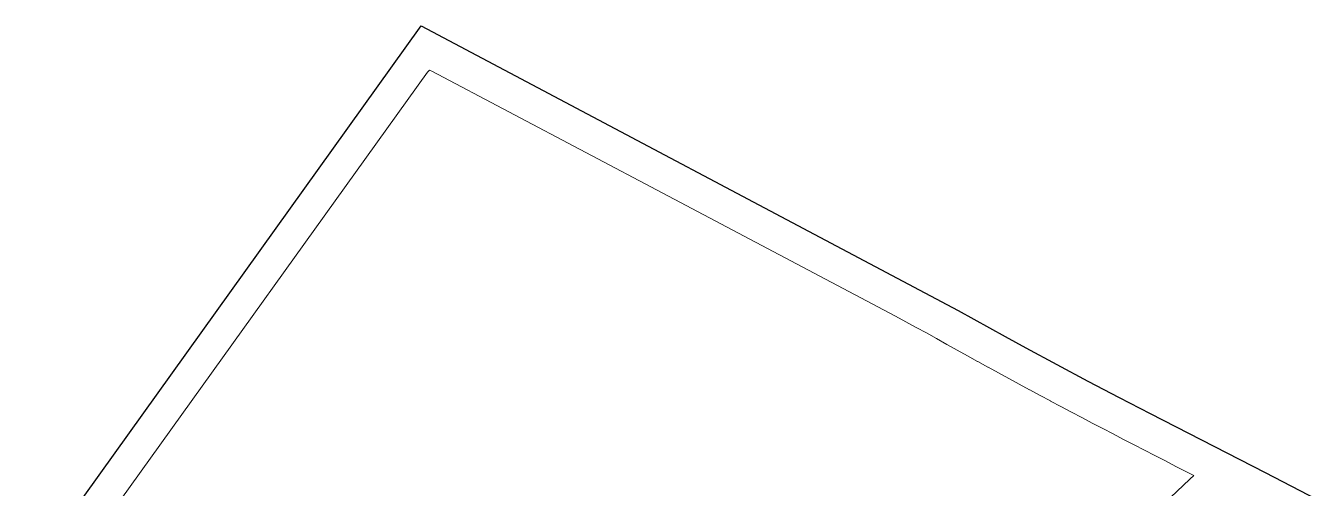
# Model space of a CAD drawing. Extents: x 709175 to 711772, y 7862468 to 7865374.
# Drawn here: x 709752.7 to 709936.4, y 7864404.4 to 7864470.2 of the extents above; entities that cross this region are included whole.
import ezdxf

# ---------------------------------------------------------------- set-up
doc = ezdxf.new("R2010")
doc.units = 0
doc.layers.add('Perimetro', color=1, linetype='Continuous')
doc.layers.add('TALHÕES', color=3, linetype='Continuous', lineweight=9, true_color=0x00ff00)

msp = doc.modelspace()

# ---------------------------------------------------------------- linework, layer by layer
at = {"layer": 'Perimetro', "color": 1}
msp.add_lwpolyline([(709752.72, 7864391.72), (709808.97, 7864470.2), (709885.38, 7864429.7), (709892.04, 7864426), (709894.97, 7864424.39), (709899.39, 7864422.01), (709903.81, 7864419.66), (709908.25, 7864417.33), (709912.7, 7864415.03), (709929.03, 7864406.63), (709936.44, 7864402.8)], dxfattribs=at)
at = {"layer": 'TALHÕES'}
msp.add_lwpolyline([(709764.66, 7864400.63), (709809.89, 7864463.63), (709809.92, 7864463.66), (709810.14, 7864463.87), (709810.27, 7864463.84), (709810.49, 7864463.74), (709843.36, 7864446.37), (709876.46, 7864428.89), (709877.93, 7864428.1), (709879.38, 7864427.3), (709880.84, 7864426.5), (709882.3, 7864425.7), (709883.76, 7864424.88), (709885.22, 7864424.07), (709886.68, 7864423.26), (709888.14, 7864422.44), (709888.15, 7864422.44), (709889.61, 7864421.63), (709889.62, 7864421.62), (709891.09, 7864420.82), (709891.1, 7864420.81), (709892.57, 7864420.01), (709892.58, 7864420), (709894.05, 7864419.21), (709894.06, 7864419.2), (709895.53, 7864418.41), (709895.54, 7864418.4), (709897.02, 7864417.61), (709897.03, 7864417.6), (709898.5, 7864416.82), (709898.51, 7864416.81), (709899.99, 7864416.03), (709899.99, 7864416.02), (709901.47, 7864415.24), (709901.48, 7864415.24), (709902.96, 7864414.46), (709902.96, 7864414.46), (709904.44, 7864413.68), (709904.45, 7864413.68), (709905.93, 7864412.9), (709905.94, 7864412.9), (709907.42, 7864412.13), (709907.42, 7864412.13), (709908.91, 7864411.36), (709908.91, 7864411.35), (709910.39, 7864410.59), (709911.88, 7864409.82), (709913.37, 7864409.05), (709914.86, 7864408.29), (709916.35, 7864407.52), (709917.83, 7864406.76), (709918.88, 7864406.22), (709918.32, 7864405.7), (709915.57, 7864403.07)], dxfattribs=at)

doc.saveas('drawing.dxf')
